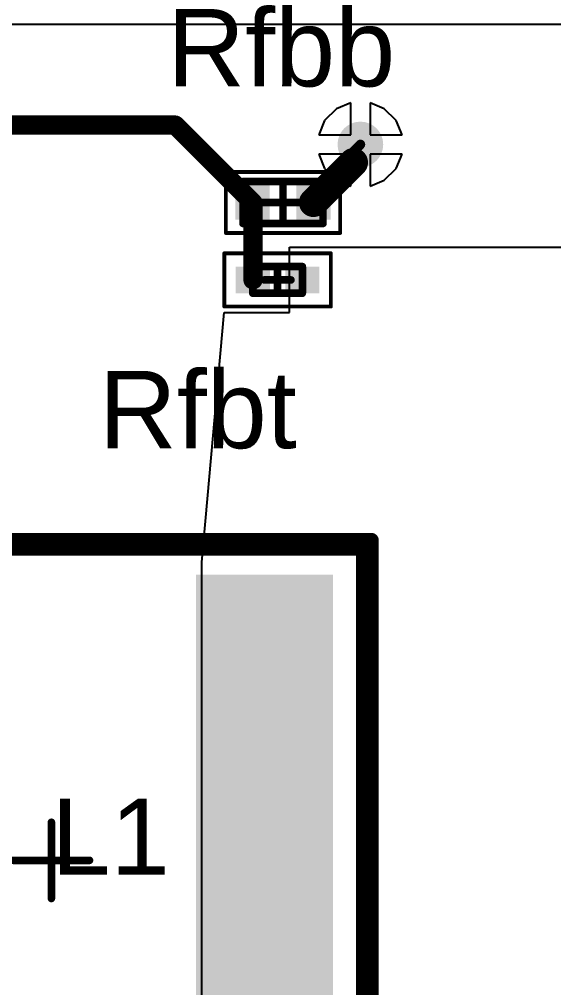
# Model space of a CAD drawing. Header units: inches. Extents: x 0 to 6, y 0 to 4.
# Drawn here: x 1.074 to 1.35, y 0.394 to 0.895 of the extents above; entities that cross this region are included whole.
import ezdxf

# ---------------------------------------------------------------- set-up
doc = ezdxf.new("R2010")
doc.units = ezdxf.units.IN
doc.header["$MEASUREMENT"] = 0
for name, color, linetype in [('Bottom Layer', 5, 'Continuous'), ('Top 3D Body', 56, 'Continuous'), ('Top Assembly', 56, 'Continuous'), ('Top Component Center', 56, 'Continuous'), ('Top Courtyard', 56, 'Continuous'), ('Top Layer', 1, 'Continuous'), ('Top Overlay', 2, 'Continuous'), ('Top Paste', 8, 'Continuous'), ('Top Solder', 216, 'Continuous'), ('Via Holes', 16, 'Continuous')]:
    doc.layers.add(name, color=color, linetype=linetype)
doc.styles.add('Arial', font='', dxfattribs={"height": 0.2})
doc.styles.get('Arial').set_extended_font_data('Arial')

# ---------------------------------------------------------------- blocks, each defined once
blk = doc.blocks.new('RESC0603X28X15NL05T05_5')
at = {"layer": 'Top Layer'}
for points in [[(-0.02165, -0.00689), (-0.02165, 0.00689), (-0.00394, 0.00689), (-0.00394, -0.00689)], [(0.00394, -0.00689), (0.00394, 0.00689), (0.02165, 0.00689), (0.02165, -0.00689)]]:
    blk.add_hatch(color=1, dxfattribs=at).paths.add_polyline_path(points)
at = {"layer": 'Top Paste'}
for points in [[(-0.02165, -0.00689), (-0.02165, 0.00689), (-0.00394, 0.00689), (-0.00394, -0.00689)], [(0.00394, -0.00689), (0.00394, 0.00689), (0.02165, 0.00689), (0.02165, -0.00689)]]:
    blk.add_hatch(color=8, dxfattribs=at).paths.add_polyline_path(points)
at = {"layer": 'Top Solder'}
for points in [[(-0.02165, -0.00689), (-0.02165, 0.00689), (-0.00394, 0.00689), (-0.00394, -0.00689)], [(0.00394, -0.00689), (0.00394, 0.00689), (0.02165, 0.00689), (0.02165, -0.00689)]]:
    blk.add_hatch(color=216, dxfattribs=at).paths.add_polyline_path(points)
at = {"layer": 'Top 3D Body'}
for points in [[(-0.0128, 0.00689, 0.00394, 0.00394, 0), (-0.0128, -0.00689, 0.00394, 0.00394, 0)], [(0.0128, 0.00689, 0.00394, 0.00394, 0), (-0.0128, 0.00689, 0.00394, 0.00394, 0)], [(0.0128, 0.00689, 0.00394, 0.00394, 0), (0.0128, -0.00689, 0.00394, 0.00394, 0)], [(0.0128, -0.00689, 0.00394, 0.00394, 0), (-0.0128, -0.00689, 0.00394, 0.00394, 0)]]:
    blk.add_lwpolyline(points, format="xyseb", dxfattribs=at)
for points in [[(-0.01378, 0.00689, 0.00197, 0.00197, 1), (-0.01181, 0.00689, 0.00197, 0.00197, 1)], [(-0.01378, 0.00689, 0.00197, 0.00197, 1), (-0.01181, 0.00689, 0.00197, 0.00197, 1)], [(0.01181, 0.00689, 0.00197, 0.00197, 1), (0.01378, 0.00689, 0.00197, 0.00197, 1)], [(0.01181, 0.00689, 0.00197, 0.00197, 1), (0.01378, 0.00689, 0.00197, 0.00197, 1)], [(-0.01378, -0.00689, 0.00197, 0.00197, 1), (-0.01181, -0.00689, 0.00197, 0.00197, 1)], [(-0.01378, -0.00689, 0.00197, 0.00197, 1), (-0.01181, -0.00689, 0.00197, 0.00197, 1)], [(0.01181, -0.00689, 0.00197, 0.00197, 1), (0.01378, -0.00689, 0.00197, 0.00197, 1)], [(0.01181, -0.00689, 0.00197, 0.00197, 1), (0.01378, -0.00689, 0.00197, 0.00197, 1)]]:
    blk.add_lwpolyline(points, format="xyseb", close=True, dxfattribs=at)
at = {"layer": 'Top Courtyard'}
for points in [[(-0.02756, 0.01378, 0.00197, 0.00197, 0), (-0.02756, -0.01378, 0.00197, 0.00197, 0)], [(0.02756, 0.01378, 0.00197, 0.00197, 0), (-0.02756, 0.01378, 0.00197, 0.00197, 0)], [(0.02756, 0.01378, 0.00197, 0.00197, 0), (0.02756, -0.01378, 0.00197, 0.00197, 0)], [(0, 0.00689, 0.00394, 0.00394, 0), (0, -0.00689, 0.00394, 0.00394, 0)], [(0.00689, 0, 0.00394, 0.00394, 0), (-0.00689, 0, 0.00394, 0.00394, 0)], [(0.02756, -0.01378, 0.00197, 0.00197, 0), (-0.02756, -0.01378, 0.00197, 0.00197, 0)]]:
    blk.add_lwpolyline(points, format="xyseb", dxfattribs=at)
for points in [[(-0.02805, 0.01378, 0.000984, 0.000984, 1), (-0.02707, 0.01378, 0.000984, 0.000984, 1)], [(-0.02805, 0.01378, 0.000984, 0.000984, 1), (-0.02707, 0.01378, 0.000984, 0.000984, 1)], [(0.02707, 0.01378, 0.000984, 0.000984, 1), (0.02805, 0.01378, 0.000984, 0.000984, 1)], [(0.02707, 0.01378, 0.000984, 0.000984, 1), (0.02805, 0.01378, 0.000984, 0.000984, 1)], [(-0.00098, 0.00689, 0.00197, 0.00197, 1), (0.00098, 0.00689, 0.00197, 0.00197, 1)], [(-0.00787, 0, 0.00197, 0.00197, 1), (-0.00591, 0, 0.00197, 0.00197, 1)], [(0.00591, 0, 0.00197, 0.00197, 1), (0.00787, 0, 0.00197, 0.00197, 1)], [(-0.00098, -0.00689, 0.00197, 0.00197, 1), (0.00098, -0.00689, 0.00197, 0.00197, 1)], [(-0.02805, -0.01378, 0.000984, 0.000984, 1), (-0.02707, -0.01378, 0.000984, 0.000984, 1)], [(-0.02805, -0.01378, 0.000984, 0.000984, 1), (-0.02707, -0.01378, 0.000984, 0.000984, 1)], [(0.02707, -0.01378, 0.000984, 0.000984, 1), (0.02805, -0.01378, 0.000984, 0.000984, 1)], [(0.02707, -0.01378, 0.000984, 0.000984, 1), (0.02805, -0.01378, 0.000984, 0.000984, 1)]]:
    blk.add_lwpolyline(points, format="xyseb", close=True, dxfattribs=at)
blk = doc.blocks.new('RESC1005X40X25LL05T05_6')
at = {"layer": 'Top Layer'}
for points in [[(-0.02461, -0.00886), (-0.02461, 0.00886), (-0.00689, 0.00886), (-0.00689, -0.00886)], [(0.00689, -0.00886), (0.00689, 0.00886), (0.02461, 0.00886), (0.02461, -0.00886)]]:
    blk.add_hatch(color=1, dxfattribs=at).paths.add_polyline_path(points)
at = {"layer": 'Top Paste'}
for points in [[(-0.02461, -0.00886), (-0.02461, 0.00886), (-0.00689, 0.00886), (-0.00689, -0.00886)], [(0.00689, -0.00886), (0.00689, 0.00886), (0.02461, 0.00886), (0.02461, -0.00886)]]:
    blk.add_hatch(color=8, dxfattribs=at).paths.add_polyline_path(points)
at = {"layer": 'Top Solder'}
for points in [[(-0.02461, -0.00886), (-0.02461, 0.00886), (-0.00689, 0.00886), (-0.00689, -0.00886)], [(0.00689, -0.00886), (0.00689, 0.00886), (0.02461, 0.00886), (0.02461, -0.00886)]]:
    blk.add_hatch(color=216, dxfattribs=at).paths.add_polyline_path(points)
at = {"layer": 'Top 3D Body'}
for points in [[(0.02067, 0.01083, 0.00394, 0.00394, 0), (-0.02067, 0.01083, 0.00394, 0.00394, 0)], [(-0.02067, 0.01083, 0.00394, 0.00394, 0), (-0.02067, -0.01083, 0.00394, 0.00394, 0)], [(0.02067, 0.01083, 0.00394, 0.00394, 0), (0.02067, -0.01083, 0.00394, 0.00394, 0)], [(0.02067, -0.01083, 0.00394, 0.00394, 0), (-0.02067, -0.01083, 0.00394, 0.00394, 0)]]:
    blk.add_lwpolyline(points, format="xyseb", dxfattribs=at)
for points in [[(-0.02165, 0.01083, 0.00197, 0.00197, 1), (-0.01969, 0.01083, 0.00197, 0.00197, 1)], [(-0.02165, 0.01083, 0.00197, 0.00197, 1), (-0.01969, 0.01083, 0.00197, 0.00197, 1)], [(0.01969, 0.01083, 0.00197, 0.00197, 1), (0.02165, 0.01083, 0.00197, 0.00197, 1)], [(0.01969, 0.01083, 0.00197, 0.00197, 1), (0.02165, 0.01083, 0.00197, 0.00197, 1)], [(-0.02165, -0.01083, 0.00197, 0.00197, 1), (-0.01969, -0.01083, 0.00197, 0.00197, 1)], [(-0.02165, -0.01083, 0.00197, 0.00197, 1), (-0.01969, -0.01083, 0.00197, 0.00197, 1)], [(0.01969, -0.01083, 0.00197, 0.00197, 1), (0.02165, -0.01083, 0.00197, 0.00197, 1)], [(0.01969, -0.01083, 0.00197, 0.00197, 1), (0.02165, -0.01083, 0.00197, 0.00197, 1)]]:
    blk.add_lwpolyline(points, format="xyseb", close=True, dxfattribs=at)
at = {"layer": 'Top Courtyard'}
for points in [[(0.02953, 0.01575, 0.00197, 0.00197, 0), (-0.02953, 0.01575, 0.00197, 0.00197, 0)], [(-0.02953, 0.01575, 0.00197, 0.00197, 0), (-0.02953, -0.01575, 0.00197, 0.00197, 0)], [(0.02953, 0.01575, 0.00197, 0.00197, 0), (0.02953, -0.01575, 0.00197, 0.00197, 0)], [(0, 0.01083, 0.00394, 0.00394, 0), (0, -0.01083, 0.00394, 0.00394, 0)], [(0.01083, 0, 0.00394, 0.00394, 0), (-0.01083, 0, 0.00394, 0.00394, 0)], [(0.02953, -0.01575, 0.00197, 0.00197, 0), (-0.02953, -0.01575, 0.00197, 0.00197, 0)]]:
    blk.add_lwpolyline(points, format="xyseb", dxfattribs=at)
for points in [[(-0.03002, 0.01575, 0.000984, 0.000984, 1), (-0.02904, 0.01575, 0.000984, 0.000984, 1)], [(-0.03002, 0.01575, 0.000984, 0.000984, 1), (-0.02904, 0.01575, 0.000984, 0.000984, 1)], [(0.02904, 0.01575, 0.000984, 0.000984, 1), (0.03002, 0.01575, 0.000984, 0.000984, 1)], [(0.02904, 0.01575, 0.000984, 0.000984, 1), (0.03002, 0.01575, 0.000984, 0.000984, 1)], [(-0.00098, 0.01083, 0.00197, 0.00197, 1), (0.00098, 0.01083, 0.00197, 0.00197, 1)], [(-0.01181, 0, 0.00197, 0.00197, 1), (-0.00984, 0, 0.00197, 0.00197, 1)], [(0.00984, 0, 0.00197, 0.00197, 1), (0.01181, 0, 0.00197, 0.00197, 1)], [(-0.00098, -0.01083, 0.00197, 0.00197, 1), (0.00098, -0.01083, 0.00197, 0.00197, 1)], [(-0.03002, -0.01575, 0.000984, 0.000984, 1), (-0.02904, -0.01575, 0.000984, 0.000984, 1)], [(-0.03002, -0.01575, 0.000984, 0.000984, 1), (-0.02904, -0.01575, 0.000984, 0.000984, 1)], [(0.02904, -0.01575, 0.000984, 0.000984, 1), (0.03002, -0.01575, 0.000984, 0.000984, 1)], [(0.02904, -0.01575, 0.000984, 0.000984, 1), (0.03002, -0.01575, 0.000984, 0.000984, 1)]]:
    blk.add_lwpolyline(points, format="xyseb", close=True, dxfattribs=at)
blk = doc.blocks.new('FP_NRS8030_MFG_7')
at = {"layer": 'Top Layer'}
for points in [[(-0.14567, 0.14764), (-0.0748, 0.14764), (-0.0748, -0.14764), (-0.14567, -0.14764)], [(0.0748, 0.14764), (0.14567, 0.14764), (0.14567, -0.14764), (0.0748, -0.14764)]]:
    blk.add_hatch(color=1, dxfattribs=at).paths.add_polyline_path(points)
at = {"layer": 'Top Paste'}
for points in [[(-0.14567, 0.14764), (-0.0748, 0.14764), (-0.0748, -0.14764), (-0.14567, -0.14764)], [(0.0748, 0.14764), (0.14567, 0.14764), (0.14567, -0.14764), (0.0748, -0.14764)]]:
    blk.add_hatch(color=8, dxfattribs=at).paths.add_polyline_path(points)
at = {"layer": 'Top Solder'}
for points in [[(-0.14567, 0.14764), (-0.0748, 0.14764), (-0.0748, -0.14764), (-0.14567, -0.14764)], [(0.0748, 0.14764), (0.14567, 0.14764), (0.14567, -0.14764), (0.0748, -0.14764)]]:
    blk.add_hatch(color=216, dxfattribs=at).paths.add_polyline_path(points)
at = {"layer": 'Top 3D Body'}
for points in [[(-0.16142, -0.16142, 0.00787, 0.00787, 0), (-0.16142, 0.16142, 0.00787, 0.00787, 0)], [(-0.16142, 0.16142, 0.00787, 0.00787, 0), (0.16142, 0.16142, 0.00787, 0.00787, 0)], [(0.16142, -0.16142, 0.00787, 0.00787, 0), (0.16142, 0.16142, 0.00787, 0.00787, 0)], [(-0.16142, -0.16142, 0.00787, 0.00787, 0), (0.16142, -0.16142, 0.00787, 0.00787, 0)]]:
    blk.add_lwpolyline(points, format="xyseb", dxfattribs=at)
for points in [[(-0.16339, 0.16142, 0.00394, 0.00394, 1), (-0.15945, 0.16142, 0.00394, 0.00394, 1)], [(-0.16339, 0.16142, 0.00394, 0.00394, 1), (-0.15945, 0.16142, 0.00394, 0.00394, 1)], [(0.15945, 0.16142, 0.00394, 0.00394, 1), (0.16339, 0.16142, 0.00394, 0.00394, 1)], [(0.15945, 0.16142, 0.00394, 0.00394, 1), (0.16339, 0.16142, 0.00394, 0.00394, 1)], [(-0.16339, -0.16142, 0.00394, 0.00394, 1), (-0.15945, -0.16142, 0.00394, 0.00394, 1)], [(-0.16339, -0.16142, 0.00394, 0.00394, 1), (-0.15945, -0.16142, 0.00394, 0.00394, 1)], [(0.15945, -0.16142, 0.00394, 0.00394, 1), (0.16339, -0.16142, 0.00394, 0.00394, 1)], [(0.15945, -0.16142, 0.00394, 0.00394, 1), (0.16339, -0.16142, 0.00394, 0.00394, 1)]]:
    blk.add_lwpolyline(points, format="xyseb", close=True, dxfattribs=at)
at = {"layer": 'Top Assembly'}
for points in [[(-0.16535, -0.16535, 0.00787, 0.00787, 0), (-0.16535, 0.16535, 0.00787, 0.00787, 0)], [(-0.16535, 0.16535, 0.00787, 0.00787, 0), (0.16535, 0.16535, 0.00787, 0.00787, 0)], [(0.16535, -0.16535, 0.00787, 0.00787, 0), (0.16535, 0.16535, 0.00787, 0.00787, 0)], [(-0.16535, -0.16535, 0.00787, 0.00787, 0), (0.16535, -0.16535, 0.00787, 0.00787, 0)]]:
    blk.add_lwpolyline(points, format="xyseb", dxfattribs=at)
for points in [[(-0.16732, 0.16535, 0.00394, 0.00394, 1), (-0.16339, 0.16535, 0.00394, 0.00394, 1)], [(-0.16732, 0.16535, 0.00394, 0.00394, 1), (-0.16339, 0.16535, 0.00394, 0.00394, 1)], [(0.16339, 0.16535, 0.00394, 0.00394, 1), (0.16732, 0.16535, 0.00394, 0.00394, 1)], [(0.16339, 0.16535, 0.00394, 0.00394, 1), (0.16732, 0.16535, 0.00394, 0.00394, 1)], [(-0.16732, -0.16535, 0.00394, 0.00394, 1), (-0.16339, -0.16535, 0.00394, 0.00394, 1)], [(-0.16732, -0.16535, 0.00394, 0.00394, 1), (-0.16339, -0.16535, 0.00394, 0.00394, 1)], [(0.16339, -0.16535, 0.00394, 0.00394, 1), (0.16732, -0.16535, 0.00394, 0.00394, 1)], [(0.16339, -0.16535, 0.00394, 0.00394, 1), (0.16732, -0.16535, 0.00394, 0.00394, 1)]]:
    blk.add_lwpolyline(points, format="xyseb", close=True, dxfattribs=at)
at = {"layer": 'Top Component Center'}
for points in [[(0, -0.01969, 0.00394, 0.00394, 0), (0, 0.01969, 0.00394, 0.00394, 0)], [(-0.01969, 0, 0.00394, 0.00394, 0), (0.01969, 0, 0.00394, 0.00394, 0)]]:
    blk.add_lwpolyline(points, format="xyseb", dxfattribs=at)
for points in [[(-0.00098, 0.01969, 0.00197, 0.00197, 1), (0.00098, 0.01969, 0.00197, 0.00197, 1)], [(-0.02067, 0, 0.00197, 0.00197, 1), (-0.0187, 0, 0.00197, 0.00197, 1)], [(0.0187, 0, 0.00197, 0.00197, 1), (0.02067, 0, 0.00197, 0.00197, 1)], [(-0.00098, -0.01969, 0.00197, 0.00197, 1), (0.00098, -0.01969, 0.00197, 0.00197, 1)]]:
    blk.add_lwpolyline(points, format="xyseb", close=True, dxfattribs=at)
at = {"layer": 'Top Courtyard'}
for points in [[(-0.16535, -0.16535, 0.00787, 0.00787, 0), (-0.16535, 0.16535, 0.00787, 0.00787, 0)], [(-0.16535, 0.16535, 0.00787, 0.00787, 0), (0.16535, 0.16535, 0.00787, 0.00787, 0)], [(0.16535, -0.16535, 0.00787, 0.00787, 0), (0.16535, 0.16535, 0.00787, 0.00787, 0)], [(-0.16535, -0.16535, 0.00787, 0.00787, 0), (0.16535, -0.16535, 0.00787, 0.00787, 0)]]:
    blk.add_lwpolyline(points, format="xyseb", dxfattribs=at)
for points in [[(-0.16732, 0.16535, 0.00394, 0.00394, 1), (-0.16339, 0.16535, 0.00394, 0.00394, 1)], [(-0.16732, 0.16535, 0.00394, 0.00394, 1), (-0.16339, 0.16535, 0.00394, 0.00394, 1)], [(0.16339, 0.16535, 0.00394, 0.00394, 1), (0.16732, 0.16535, 0.00394, 0.00394, 1)], [(0.16339, 0.16535, 0.00394, 0.00394, 1), (0.16732, 0.16535, 0.00394, 0.00394, 1)], [(-0.16732, -0.16535, 0.00394, 0.00394, 1), (-0.16339, -0.16535, 0.00394, 0.00394, 1)], [(-0.16732, -0.16535, 0.00394, 0.00394, 1), (-0.16339, -0.16535, 0.00394, 0.00394, 1)], [(0.16339, -0.16535, 0.00394, 0.00394, 1), (0.16732, -0.16535, 0.00394, 0.00394, 1)], [(0.16339, -0.16535, 0.00394, 0.00394, 1), (0.16732, -0.16535, 0.00394, 0.00394, 1)]]:
    blk.add_lwpolyline(points, format="xyseb", close=True, dxfattribs=at)
at = {"layer": 'Top Overlay'}
for points in [[(-0.16142, -0.16142, 0.00787, 0.00787, 0), (-0.16142, 0.16142, 0.00787, 0.00787, 0)], [(-0.16142, 0.16142, 0.00787, 0.00787, 0), (-0.16043, 0.16142, 0.00787, 0.00787, 0)], [(-0.06004, 0.16142, 0.00787, 0.00787, 0), (0.06004, 0.16142, 0.00787, 0.00787, 0)], [(0.16043, 0.16142, 0.00787, 0.00787, 0), (0.16142, 0.16142, 0.00787, 0.00787, 0)], [(0.16142, -0.16142, 0.00787, 0.00787, 0), (0.16142, 0.16142, 0.00787, 0.00787, 0)], [(-0.16142, -0.16142, 0.00787, 0.00787, 0), (-0.16043, -0.16142, 0.00787, 0.00787, 0)], [(-0.06004, -0.16142, 0.00787, 0.00787, 0), (0.06004, -0.16142, 0.00787, 0.00787, 0)], [(0.16043, -0.16142, 0.00787, 0.00787, 0), (0.16142, -0.16142, 0.00787, 0.00787, 0)]]:
    blk.add_lwpolyline(points, format="xyseb", dxfattribs=at)
for points in [[(-0.16339, 0.16142, 0.00394, 0.00394, 1), (-0.15945, 0.16142, 0.00394, 0.00394, 1)], [(-0.16339, 0.16142, 0.00394, 0.00394, 1), (-0.15945, 0.16142, 0.00394, 0.00394, 1)], [(-0.1624, 0.16142, 0.00394, 0.00394, 1), (-0.15846, 0.16142, 0.00394, 0.00394, 1)], [(-0.06201, 0.16142, 0.00394, 0.00394, 1), (-0.05807, 0.16142, 0.00394, 0.00394, 1)], [(0.05807, 0.16142, 0.00394, 0.00394, 1), (0.06201, 0.16142, 0.00394, 0.00394, 1)], [(0.15846, 0.16142, 0.00394, 0.00394, 1), (0.1624, 0.16142, 0.00394, 0.00394, 1)], [(0.15945, 0.16142, 0.00394, 0.00394, 1), (0.16339, 0.16142, 0.00394, 0.00394, 1)], [(0.15945, 0.16142, 0.00394, 0.00394, 1), (0.16339, 0.16142, 0.00394, 0.00394, 1)], [(-0.16339, -0.16142, 0.00394, 0.00394, 1), (-0.15945, -0.16142, 0.00394, 0.00394, 1)], [(-0.16339, -0.16142, 0.00394, 0.00394, 1), (-0.15945, -0.16142, 0.00394, 0.00394, 1)], [(-0.1624, -0.16142, 0.00394, 0.00394, 1), (-0.15846, -0.16142, 0.00394, 0.00394, 1)], [(-0.06201, -0.16142, 0.00394, 0.00394, 1), (-0.05807, -0.16142, 0.00394, 0.00394, 1)], [(0.05807, -0.16142, 0.00394, 0.00394, 1), (0.06201, -0.16142, 0.00394, 0.00394, 1)], [(0.15846, -0.16142, 0.00394, 0.00394, 1), (0.1624, -0.16142, 0.00394, 0.00394, 1)], [(0.15945, -0.16142, 0.00394, 0.00394, 1), (0.16339, -0.16142, 0.00394, 0.00394, 1)], [(0.15945, -0.16142, 0.00394, 0.00394, 1), (0.16339, -0.16142, 0.00394, 0.00394, 1)]]:
    blk.add_lwpolyline(points, format="xyseb", close=True, dxfattribs=at)
at = {"layer": 'Top Assembly', "style": 'Arial'}
blk.add_text('L1', height=0.03937, dxfattribs=at).set_placement((0, -0.00741))

msp = doc.modelspace()

# ---------------------------------------------------------------- hatches: boundary and pattern name
at = {"layer": 'Bottom Layer'}
h = msp.add_hatch(color=5, dxfattribs=at)
edge = h.paths.add_edge_path()
edge.add_arc((1.25, 0.83), 0.01181, 0, 360)
at = {"layer": 'Top Layer'}
h = msp.add_hatch(color=1, dxfattribs=at)
edge = h.paths.add_edge_path()
edge.add_arc((1.25, 0.83), 0.01181, 0, 360)
at = {"layer": 'Via Holes'}
h = msp.add_hatch(color=7, dxfattribs=at)
edge = h.paths.add_edge_path()
edge.add_arc((1.25, 0.83), 0.00591, 0, 360)

# ---------------------------------------------------------------- linework, layer by layer
at = {"layer": 'Bottom Layer'}
for p, q in [((1.245, 0.85154), (1.23765, 0.84849)), ((1.245, 0.835), (1.245, 0.85154)), ((1.26235, 0.84849), (1.255, 0.85154)), ((1.255, 0.85154), (1.255, 0.835)), ((1.23765, 0.84849), (1.23151, 0.84235)), ((1.26849, 0.84235), (1.26235, 0.84849)), ((1.23151, 0.84235), (1.22846, 0.835)), ((1.27154, 0.835), (1.26849, 0.84235)), ((1.22846, 0.835), (1.245, 0.835)), ((1.255, 0.835), (1.27154, 0.835)), ((1.245, 0.825), (1.22846, 0.825)), ((1.22846, 0.825), (1.23151, 0.81765)), ((1.245, 0.80846), (1.245, 0.825)), ((1.27154, 0.825), (1.255, 0.825)), ((1.255, 0.825), (1.255, 0.80846)), ((1.26849, 0.81765), (1.27154, 0.825)), ((1.23151, 0.81765), (1.23765, 0.81151)), ((1.26235, 0.81151), (1.26849, 0.81765)), ((1.23765, 0.81151), (1.245, 0.80846)), ((1.255, 0.80846), (1.26235, 0.81151))]:
    msp.add_line(p, q, dxfattribs=at)
at = {"layer": 'Top Layer'}
for p, q in [((1.487, 0.892), (0.894, 0.892)), ((1.21327, 0.77689), (1.21822, 0.777)), ((1.21327, 0.74311), (1.21327, 0.77689)), ((1.21822, 0.777), (1.39933, 0.777)), ((1.168, 0.6141), (1.17963, 0.74311)), ((1.17963, 0.74311), (1.21327, 0.74311)), ((1.168, 0.282), (1.168, 0.6141))]:
    msp.add_line(p, q, dxfattribs=at)
for points in [[(1.0248, 0.84, 0.01, 0.01, 0), (1.15425, 0.84, 0.01, 0.01, 0)], [(1.15425, 0.84, 0.01, 0.01, 0), (1.19425, 0.8, 0.01, 0.01, 0)], [(1.24644, 0.82644, 0.005, 0.005, 0), (1.25, 0.83, 0.005, 0.005, 0)], [(1.22575, 0.8, 0.015, 0.015, 0), (1.24644, 0.82069, 0.015, 0.015, 0)], [(1.24644, 0.82069, 0.005, 0.005, 0), (1.24644, 0.82644, 0.005, 0.005, 0)], [(1.19449, 0.76008, 0.01, 0.01, 0), (1.19449, 0.79977, 0.01, 0.01, 0)], [(1.19425, 0.76016, 0.005, 0.005, 0), (1.19441, 0.76, 0.005, 0.005, 0)]]:
    msp.add_lwpolyline(points, format="xyseb", dxfattribs=at)
for points in [[(1.15175, 0.84, 0.005, 0.005, 1), (1.15675, 0.84, 0.005, 0.005, 1)], [(1.15175, 0.84, 0.005, 0.005, 1), (1.15675, 0.84, 0.005, 0.005, 1)], [(1.24875, 0.83, 0.0025, 0.0025, 1), (1.25125, 0.83, 0.0025, 0.0025, 1)], [(1.24269, 0.82069, 0.0075, 0.0075, 1), (1.25019, 0.82069, 0.0075, 0.0075, 1)], [(1.24519, 0.82644, 0.0025, 0.0025, 1), (1.24769, 0.82644, 0.0025, 0.0025, 1)], [(1.24519, 0.82644, 0.0025, 0.0025, 1), (1.24769, 0.82644, 0.0025, 0.0025, 1)], [(1.24519, 0.82069, 0.0025, 0.0025, 1), (1.24769, 0.82069, 0.0025, 0.0025, 1)], [(1.222, 0.8, 0.0075, 0.0075, 1), (1.2295, 0.8, 0.0075, 0.0075, 1)], [(1.19175, 0.8, 0.005, 0.005, 1), (1.19675, 0.8, 0.005, 0.005, 1)], [(1.19199, 0.79977, 0.005, 0.005, 1), (1.19699, 0.79977, 0.005, 0.005, 1)], [(1.19199, 0.76008, 0.005, 0.005, 1), (1.19699, 0.76008, 0.005, 0.005, 1)], [(1.193, 0.76016, 0.0025, 0.0025, 1), (1.1955, 0.76016, 0.0025, 0.0025, 1)], [(1.19316, 0.76, 0.0025, 0.0025, 1), (1.19566, 0.76, 0.0025, 0.0025, 1)]]:
    msp.add_lwpolyline(points, format="xyseb", close=True, dxfattribs=at)

# ---------------------------------------------------------------- block references
at = {"rotation": 180}
for name, p in [('RESC1005X40X25LL05T05_6', (1.21, 0.8)), ('RESC0603X28X15NL05T05_5', (1.2072, 0.76))]:
    msp.add_blockref(name, p, dxfattribs=at)
msp.add_blockref('FP_NRS8030_MFG_7', (1.09024, 0.46))

# ---------------------------------------------------------------- texts
at = {"layer": 'Top Overlay', "style": 'Arial'}
msp.add_text('Rfbb', height=0.04, dxfattribs=at).set_placement((1.15002, 0.86001))
msp.add_text('Rfbt', height=0.04, rotation=360, dxfattribs=at).set_placement((1.11469, 0.67301))

doc.saveas('drawing.dxf')
